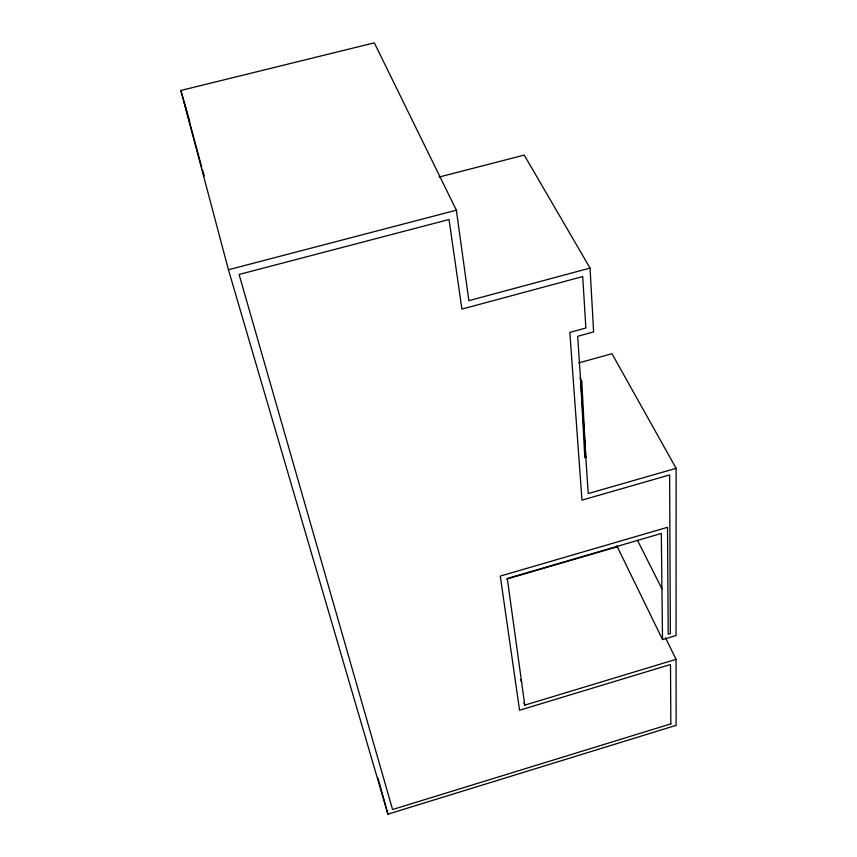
<?xml version="1.0" encoding="UTF-8"?>
<svg xmlns="http://www.w3.org/2000/svg" width="857" height="857" viewBox="0 0 857 857"><rect width="100%" height="100%" fill="white"/><g stroke="black" fill="none" stroke-linecap="round" stroke-linejoin="round"><path stroke-width="1.29" d="M578.657 362.929L611.984 353.727L676.119 468.329L676.066 635.498L662.525 639.568L616.783 545.716M676.119 468.329L588.234 493.557L577.682 336.287L593.622 331.916L590.044 268.08L468.865 300.657L456.363 210.201L374.327 42.85L180.87 90.456L228.433 269.741L387.921 814.15L676.13 725.343L676.055 659.344L665.525 637.844M523.852 702.654L524.795 705.14L676.055 659.344M506.733 579.086L617.908 546.605M585.813 457.392L584.795 457.67L580.735 381.793L581.807 381.504L585.824 457.574L584.645 455.206M228.433 269.741L456.363 210.201M439.084 177.067L524.227 155.085L590.044 268.08M579.964 377.98L581.807 381.504M637.469 540.264L661.947 588.845M520.638 679.451L521.592 681.958M180.87 90.456L187.126 112.438M187.865 115.009L189.729 121.426M201.684 166.997L184.148 102.176M202.423 169.568L204.298 175.985M378.055 778.167L387.921 814.15M524.795 705.14L507.28 578.464L661.315 533.472L662.525 639.568M670.849 723.865L392.581 809.533L239.092 274.465L449.025 219.51L461.902 309.098L582.717 276.565L585.867 328.006L569.83 332.387L581.967 500.134L669.628 474.939L670.356 633.559L668.203 634.212L667.517 527.312L500.284 576.097L519.567 710.249L670.506 664.507L670.849 723.865"/></g></svg>
